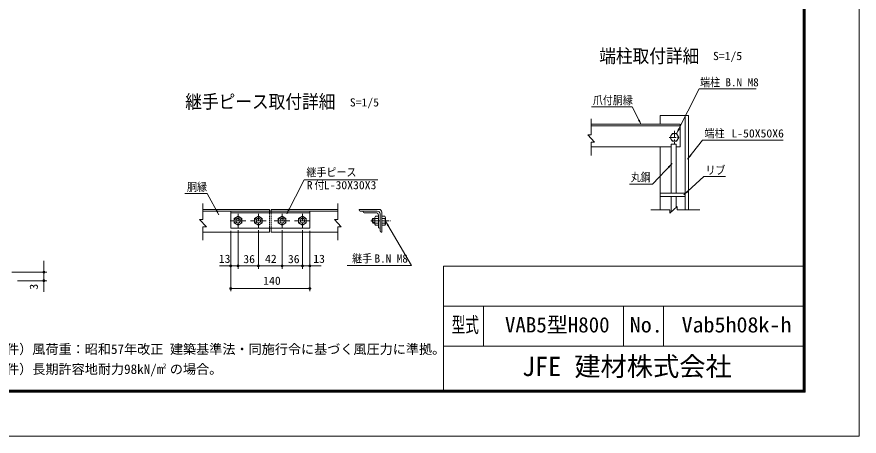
# Model space of a CAD drawing. Units: millimetres, scale not verified, with parts at other scales. Extents: x -4455 to 4455, y -3150 to 3150.
# Drawn here: x -17 to 4455, y -3150 to -927 of the extents above; entities that cross this region are included whole.
import ezdxf
from ezdxf.enums import TextEntityAlignment as Align

# ---------------------------------------------------------------- set-up
doc = ezdxf.new("R2010")
doc.units = ezdxf.units.MM
doc.header["$LTSCALE"] = 30
doc.linetypes.add('USER2', pattern=[2, 1.25, -0.25, 0.25, -0.25])
doc.linetypes.add('USER3', pattern=[0.375, 0.25, -0.125])
for name, color, linetype, lineweight in [('0-2_9断面', 1, 'Continuous', 18), ('0-3_SUNPOU', 1, 'Continuous', 18), ('0-C_7詳細', 7, 'Continuous', 18), ('0-E_D-TTL', 7, 'Continuous', 9)]:
    doc.layers.add(name, color=color, linetype=linetype, lineweight=lineweight)
doc.layers.add('0-D_D-TTL-TXT', color=7, linetype='Continuous')
doc.styles.add('ＭＳ ゴシック', font='')
doc.styles.get('ＭＳ ゴシック').set_extended_font_data('MS Gothic')

# ---------------------------------------------------------------- blocks, each defined once
blk = doc.blocks.new('M1')
at = {"layer": '0-3_SUNPOU'}
blk.add_line((-7.5, 0), (-57.86, 0), dxfattribs=at)
for points in [[(0, 0), (-7.5, 0), (-7.44, 0.94)], [(0, 0), (-7.44, -0.94), (-7.5, 0)], [(0, 0), (-7.44, 0.94), (-7.26, 1.87)], [(0, 0), (-7.26, -1.87), (-7.44, -0.94)], [(0, 0), (-7.26, 1.87), (-6.97, 2.76)], [(0, 0), (-6.97, -2.76), (-7.26, -1.87)], [(0, 0), (-6.97, 2.76), (-6.57, 3.61)], [(0, 0), (-6.57, -3.61), (-6.97, -2.76)], [(0, 0), (-6.57, 3.61), (-6.07, 4.41)], [(0, 0), (-6.07, -4.41), (-6.57, -3.61)], [(0, 0), (-6.07, 4.41), (-5.47, 5.13)], [(0, 0), (-5.47, -5.13), (-6.07, -4.41)], [(0, 0), (-5.47, 5.13), (-4.78, 5.78)], [(0, 0), (-4.78, -5.78), (-5.47, -5.13)], [(0, 0), (-4.78, 5.78), (-4.02, 6.33)], [(0, 0), (-4.02, -6.33), (-4.78, -5.78)], [(0, 0), (-4.02, 6.33), (-3.19, 6.79)], [(0, 0), (-3.19, -6.79), (-4.02, -6.33)], [(0, 0), (-3.19, 6.79), (-2.32, 7.13)], [(0, 0), (-2.32, -7.13), (-3.19, -6.79)], [(0, 0), (-2.32, 7.13), (-1.41, 7.37)], [(0, 0), (-1.41, -7.37), (-2.32, -7.13)], [(0, 0), (-1.41, 7.37), (-0.47, 7.49)], [(0, 0), (-0.47, -7.49), (-1.41, -7.37)], [(0, 0), (-0.47, 7.49), (0.47, 7.49)], [(0, 0), (0.47, -7.49), (-0.47, -7.49)], [(0, 0), (0.47, 7.49), (1.41, 7.37)], [(0, 0), (1.41, 7.37), (2.32, 7.13)], [(0, 0), (2.32, 7.13), (3.19, 6.79)], [(0, 0), (3.19, 6.79), (4.02, 6.33)], [(0, 0), (4.02, 6.33), (4.78, 5.78)], [(0, 0), (4.78, 5.78), (5.47, 5.13)], [(0, 0), (5.47, 5.13), (6.07, 4.41)], [(0, 0), (6.07, 4.41), (6.57, 3.61)], [(0, 0), (6.57, 3.61), (6.97, 2.76)], [(0, 0), (6.97, 2.76), (7.26, 1.87)], [(0, 0), (7.26, 1.87), (7.44, 0.94)], [(0, 0), (7.44, 0.94), (7.5, 0)], [(0, 0), (1.41, -7.37), (0.47, -7.49)], [(0, 0), (2.32, -7.13), (1.41, -7.37)], [(0, 0), (3.19, -6.79), (2.32, -7.13)], [(0, 0), (4.02, -6.33), (3.19, -6.79)], [(0, 0), (4.78, -5.78), (4.02, -6.33)], [(0, 0), (5.47, -5.13), (4.78, -5.78)], [(0, 0), (6.07, -4.41), (5.47, -5.13)], [(0, 0), (6.57, -3.61), (6.07, -4.41)], [(0, 0), (6.97, -2.76), (6.57, -3.61)], [(0, 0), (7.26, -1.87), (6.97, -2.76)], [(0, 0), (7.44, -0.94), (7.26, -1.87)], [(0, 0), (7.5, 0), (7.44, -0.94)]]:
    blk.add_solid(points, dxfattribs=at)

msp = doc.modelspace()

# ---------------------------------------------------------------- linework, layer by layer
at = {"layer": '0-2_9断面'}
for p, q in [((126.4, -2250.84), (126.4, -2220.84)), ((-43.36, -2280.84), (141.4, -2280.84)), ((126.4, -2325.84), (126.4, -2280.84)), ((-13.36, -2325.84), (141.4, -2325.84)), ((126.4, -2355.84), (126.4, -2385.84))]:
    msp.add_line(p, q, dxfattribs=at)
at = {"layer": '0-C_7詳細', "color": 4}
for p, q in [((3032.28, -1553.29), (3032.28, -1467.71)), ((3014.28, -1553.29), (3050.28, -1592.06)), ((3032.28, -1553.29), (3014.28, -1553.29)), ((3032.28, -1592.06), (3032.28, -1662.25)), ((3032.28, -1592.06), (3050.28, -1592.06)), ((971.03, -2001.63), (971.03, -1916.04)), ((1687.3, -2001.63), (1687.3, -1916.04)), ((3449.88, -1949.58), (3349.43, -1949.58)), ((3449.88, -1967.58), (3488.65, -1931.58)), ((3449.88, -1949.58), (3449.88, -1967.58)), ((3488.65, -1949.58), (3488.65, -1931.58)), ((3488.65, -1949.58), (3609.7, -1949.58)), ((1669.3, -2001.63), (1705.3, -2040.4)), ((1687.3, -2001.63), (1669.3, -2001.63)), ((971.03, -2040.4), (971.03, -2110.59)), ((971.03, -2040.4), (989.03, -2040.4)), ((1687.3, -2040.4), (1687.3, -2110.59)), ((1687.3, -2040.4), (1705.3, -2040.4))]:
    msp.add_line(p, q, dxfattribs=at)
at = {"layer": '0-C_7詳細', "lineweight": 9}
for p, q in [((3399.2, -1495.73), (3399.2, -1450.73)), ((3399.2, -1450.73), (3549.2, -1450.73)), ((3531.2, -1949.58), (3531.2, -1450.73)), ((3549.2, -1949.58), (3549.2, -1450.73)), ((3032.28, -1495.73), (3504.2, -1495.73)), ((3032.28, -1504.73), (3504.2, -1504.73)), ((3504.2, -1495.73), (3399.2, -1495.73)), ((3421.7, -1495.73), (3422, -1495.73)), ((3504.2, -1615.73), (3504.2, -1495.73)), ((3456.52, -1862.21), (3456.52, -1601.79)), ((3456.52, -1601.79), (3483.52, -1601.79)), ((3483.52, -1862.21), (3483.52, -1601.79)), ((3032.28, -1615.73), (3456.52, -1615.73)), ((3399.2, -1949.58), (3399.2, -1615.73)), ((3483.52, -1615.73), (3504.2, -1615.73)), ((3531.2, -1862.21), (3399.2, -1862.21)), ((3531.2, -1880.21), (3399.2, -1880.21)), ((3456.52, -1961.42), (3456.52, -1880.21)), ((3483.52, -1936.35), (3483.52, -1880.21)), ((1324.16, -1947.97), (971.03, -1947.97)), ((1687.3, -1956.97), (971.03, -1956.97)), ((1118.36, -1956.97), (1118.36, -2046.97)), ((1538.36, -1965.97), (1118.36, -1965.97)), ((1324.16, -1956.97), (1324.16, -1947.97)), ((1687.3, -1947.97), (1332.56, -1947.97)), ((1332.56, -1956.97), (1332.56, -1947.97)), ((1538.36, -1956.97), (1538.36, -2046.97)), ((1905.1, -1947.97), (1800.1, -1947.97)), ((1800.1, -1947.97), (1800.1, -1950.97)), ((1896.1, -1956.97), (1806.1, -1956.97)), ((1821.1, -1956.97), (1896.1, -1956.97)), ((1821.1, -1956.97), (1821.1, -1959.97)), ((1827.1, -1965.97), (1890.1, -1965.97)), ((1920.1, -2067.97), (1920.1, -1962.97)), ((1872.24, -2019.97), (1872.24, -1995.97)), ((1882.9, -1995.97), (1872.24, -1995.97)), ((1882.9, -2025.73), (1882.9, -1990.21)), ((1884.95, -1995.97), (1902.1, -1995.97)), ((1902.1, -1977.97), (1902.1, -2040.97)), ((1902.1, -2031.49), (1902.1, -1984.45)), ((1911.1, -2061.97), (1911.1, -1971.97)), ((1935.9, -1984.45), (1920.1, -1984.45)), ((1920.1, -1984.45), (1920.1, -2031.49)), ((1935.9, -1995.97), (1920.1, -1995.97)), ((1939.3, -1990.33), (1935.9, -1984.45)), ((1538.36, -2046.97), (1118.36, -2046.97)), ((1324.16, -2067.97), (1324.16, -2046.97)), ((1332.56, -2067.97), (1332.56, -2046.97)), ((1882.9, -2019.97), (1872.24, -2019.97)), ((1882.9, -2025.73), (1886.22, -2031.49)), ((1884.95, -2019.97), (1902.1, -2019.97)), ((1886.22, -2031.49), (1902.1, -2031.49)), ((1935.9, -2019.97), (1920.1, -2019.97)), ((1935.9, -2031.49), (1920.1, -2031.49)), ((1324.16, -2067.97), (971.03, -2067.97)), ((1687.3, -2067.97), (1332.56, -2067.97)), ((1920.1, -2067.97), (1917.1, -2067.97))]:
    msp.add_line(p, q, dxfattribs=at)
at = {"layer": '0-C_7詳細', "color": 1, "linetype": 'USER2'}
for p, q in [((3474.2, -1531.54), (3474.2, -1600.93)), ((3445.64, -1565.73), (3502.76, -1565.73)), ((1199.05, -2007.97), (1115.45, -2007.97)), ((1157.36, -1972.03), (1157.36, -2043.77)), ((1307.05, -2007.97), (1223.45, -2007.97)), ((1265.36, -1972.03), (1265.36, -2043.77)), ((1433.05, -2007.97), (1349.45, -2007.97)), ((1391.36, -1972.03), (1391.36, -2043.77)), ((1541.05, -2007.97), (1457.45, -2007.97)), ((1499.36, -1972.03), (1499.36, -2043.77)), ((1861.84, -2007.97), (1967.88, -2007.97))]:
    msp.add_line(p, q, dxfattribs=at)
at = {"layer": '0-C_7詳細', "color": 3, "linetype": 'USER3'}
for p, q in [((1324.16, -1956.97), (1324.16, -2046.97)), ((1332.56, -1956.97), (1332.56, -2046.97))]:
    msp.add_line(p, q, dxfattribs=at)
at = {"layer": '0-C_7詳細', "color": 1}
for p, q in [((1882.9, -1998.37), (1871.02, -1998.37)), ((1882.9, -2017.57), (1871.02, -2017.57)), ((1118.36, -2061.97), (1118.36, -2382.28)), ((1118.36, -2061.97), (1118.36, -2262.28)), ((1157.36, -2058.77), (1157.36, -2262.28)), ((1157.36, -2058.77), (1157.36, -2262.28)), ((1265.36, -2058.77), (1265.36, -2262.28)), ((1265.36, -2058.77), (1265.36, -2262.28)), ((1391.36, -2058.77), (1391.36, -2262.28)), ((1391.36, -2058.77), (1391.36, -2262.28)), ((1499.36, -2058.77), (1499.36, -2262.28)), ((1499.36, -2058.77), (1499.36, -2262.28)), ((1538.36, -2061.97), (1538.36, -2382.28)), ((1538.36, -2061.97), (1538.36, -2262.28)), ((1088.36, -2247.28), (1058.36, -2247.28)), ((1127.36, -2247.28), (1097.36, -2247.28)), ((1157.36, -2247.28), (1118.36, -2247.28)), ((1265.36, -2247.28), (1157.36, -2247.28)), ((1187.36, -2247.28), (1217.36, -2247.28)), ((1235.36, -2247.28), (1205.36, -2247.28)), ((1265.36, -2247.28), (1391.36, -2247.28)), ((1295.36, -2247.28), (1325.36, -2247.28)), ((1361.36, -2247.28), (1331.36, -2247.28)), ((1391.36, -2247.28), (1499.36, -2247.28)), ((1421.36, -2247.28), (1451.36, -2247.28)), ((1469.36, -2247.28), (1439.36, -2247.28)), ((1499.36, -2247.28), (1538.36, -2247.28)), ((1529.36, -2247.28), (1559.36, -2247.28)), ((1568.36, -2247.28), (1598.36, -2247.28)), ((1148.36, -2367.28), (1508.36, -2367.28))]:
    msp.add_line(p, q, dxfattribs=at)
for points in [[(3907.35, -1309.35), (3605.47, -1309.35), (3485.72, -1545.63)], [(3033.99, -1404.4), (3249.38, -1404.4), (3298.06, -1498.48)], [(4051.01, -1580.31), (3622.9, -1580.31), (3544.06, -1682.12)], [(3235.71, -1813.21), (3357.54, -1813.21), (3462.11, -1704.54)], [(3745.44, -1774.03), (3630.78, -1774.03), (3524.22, -1870.79)], [(1899.24, -1790.31), (1508.18, -1790.31), (1415.87, -1970.6)], [(874.39, -1864.07), (992.78, -1864.07), (1055.78, -1977.08)], [(1737.46, -2245.18), (2077.3, -2245.18), (1940.3, -2009.7)]]:
    msp.add_lwpolyline(points, dxfattribs=at)
at = {"layer": '0-C_7詳細', "color": 3}
msp.add_lwpolyline([(3497.72, -1565.73), (3485.96, -1545.36), (3462.44, -1545.36), (3450.68, -1565.73), (3462.44, -1586.1), (3485.96, -1586.1)], close=True, dxfattribs=at)
at = {"layer": '0-C_7詳細', "color": 4}
msp.add_lwpolyline([(971.03, -2001.63), (953.03, -2001.63), (989.03, -2040.4)], dxfattribs=at)
at = {"layer": '0-C_7詳細', "lineweight": 9}
for points in [[(1157.36, -1984.45), (1136.99, -1996.21), (1136.99, -2019.73), (1157.36, -2031.49), (1177.73, -2019.73), (1177.73, -1996.21)], [(1265.36, -1984.45), (1244.99, -1996.21), (1244.99, -2019.73), (1265.36, -2031.49), (1285.73, -2019.73), (1285.73, -1996.21)], [(1391.36, -1984.45), (1370.99, -1996.21), (1370.99, -2019.73), (1391.36, -2031.49), (1411.73, -2019.73), (1411.73, -1996.21)], [(1499.36, -1984.45), (1478.99, -1996.21), (1478.99, -2019.73), (1499.36, -2031.49), (1519.73, -2019.73), (1519.73, -1996.21)]]:
    msp.add_lwpolyline(points, close=True, dxfattribs=at)
for points in [[(1882.9, -1990.21), (1886.22, -1984.45), (1902.1, -1984.45)], [(1911.1, -1971.97), (1911.1, -2046.97), (1908.1, -2046.97)], [(1939.3, -1990.33), (1939.3, -2025.61), (1935.9, -2031.49)]]:
    msp.add_lwpolyline(points, dxfattribs=at)
at = {"layer": '0-C_7詳細', "color": 3}
msp.add_circle((3474.2, -1565.73), 20.4, dxfattribs=at)
at = {"layer": '0-C_7詳細', "lineweight": 9}
for centre, radius in [((1157.36, -2007.97), 20.4), ((1157.36, -2007.97), 12), ((1265.36, -2007.97), 20.4), ((1265.36, -2007.97), 12), ((1391.36, -2007.97), 20.4), ((1391.36, -2007.97), 12), ((1499.36, -2007.97), 20.4), ((1499.36, -2007.97), 12)]:
    msp.add_circle(centre, radius, dxfattribs=at)
for centre, radius, start, end in [((1806.1, -1950.97), 6, 180, 270), ((1827.1, -1959.97), 6, 180, 270), ((1890.1, -1977.97), 12, 0, 90), ((1896.1, -1971.97), 15, 0, 90), ((1896.1, -1971.97), 15, 0, 90), ((1905.1, -1962.97), 15, 0, 90), ((1893.02, -2007.97), 24, 150, 210), ((1891.98, -1990.21), 9.09, 180, 219.3382), ((1918.9, -2007.97), 36, 160.52878, 199.47122), ((1933.42, -1990.63), 5.88, 294.94299, 2.968), ((1916.39, -2007.97), 22.91, 328.40741, 31.59259), ((1891.98, -2025.73), 9.09, 140.6618, 180), ((1908.1, -2040.97), 6, 180, 270), ((1933.42, -2025.3), 5.88, 357.032, 65.05701), ((1917.1, -2061.97), 6, 180, 270)]:
    msp.add_arc(centre, radius, start, end, dxfattribs=at)
at = {"layer": '0-C_7詳細', "color": 1}
for points in [[(3298.98, -1500.25), (3280.56, -1476), (3289.82, -1471.22)], [(3484.82, -1547.42), (3493.73, -1518.3), (3503.02, -1523.01)], [(3542.84, -1683.7), (3557.09, -1656.79), (3565.32, -1663.17)], [(3463.5, -1703.1), (3446.45, -1728.33), (3438.94, -1721.11)], [(3522.74, -1872.14), (3541.45, -1848.11), (3548.45, -1855.83)], [(1056.75, -1978.83), (1037.59, -1955.16), (1046.7, -1950.09)], [(1414.96, -1972.38), (1423.99, -1943.3), (1433.27, -1948.05)], [(1939.3, -2007.97), (1958.88, -2031.28), (1949.88, -2036.52)]]:
    msp.add_solid(points, dxfattribs=at)
at = {"layer": '0-E_D-TTL'}
for p, q in [((2248.64, -2248.64), (2248.64, -2906.26)), ((2248.64, -2248.64), (4157.86, -2248.64)), ((2248.64, -2460.77), (4157.86, -2460.77)), ((2460.77, -2460.77), (2460.77, -2672.91)), ((3203.25, -2460.77), (3203.25, -2672.91)), ((3415.38, -2460.77), (3415.38, -2672.91)), ((2248.64, -2672.91), (4157.86, -2672.91))]:
    msp.add_line(p, q, dxfattribs=at)
at = {"layer": '0-E_D-TTL', "color": 2, "lineweight": 18}
msp.add_lwpolyline([(-4454.85, 3150.21), (4454.85, 3150.21), (4454.85, -3150.21), (-4454.85, -3150.21)], close=True, dxfattribs=at)
at = {"layer": '0-E_D-TTL'}
for points in [[(-4168.47, 2916.87), (4168.47, 2916.87), (4168.47, -2916.87), (-4168.47, -2916.87)], [(-4165.81, 2914.21), (4165.81, 2914.21), (4165.81, -2914.21), (-4165.81, -2914.21)], [(-4163.16, 2911.56), (4163.16, 2911.56), (4163.16, -2911.56), (-4163.16, -2911.56)], [(-4160.51, 2908.91), (4160.51, 2908.91), (4160.51, -2908.91), (-4160.51, -2908.91)], [(-4157.86, 2906.26), (4157.86, 2906.26), (4157.86, -2906.26), (-4157.86, -2906.26)]]:
    msp.add_lwpolyline(points, close=True, dxfattribs=at)

# ---------------------------------------------------------------- block references
at = {"layer": '0-2_9断面'}
for p, rotation in [((126.4, -2280.84), 270), ((126.4, -2325.84), 90)]:
    msp.add_blockref('M1', p, dxfattribs=dict(at, rotation=rotation))
at = {"layer": '0-C_7詳細'}
for p in [(1118.36, -2247.28), (1157.36, -2247.28), (1265.36, -2247.28), (1391.36, -2247.28), (1499.36, -2247.28), (1538.36, -2367.28)]:
    msp.add_blockref('M1', p, dxfattribs=at)
at = {"layer": '0-C_7詳細', "rotation": 180}
for p in [(1157.36, -2247.28), (1265.36, -2247.28), (1391.36, -2247.28), (1499.36, -2247.28), (1538.36, -2247.28), (1118.36, -2367.28)]:
    msp.add_blockref('M1', p, dxfattribs=at)

# ---------------------------------------------------------------- texts
at = {"layer": '0-2_9断面', "color": 3, "style": 'ＭＳ ゴシック', "width": 1.05}
msp.add_text('3', height=43.33, rotation=90, dxfattribs=at).set_placement((107.29, -2373.17), align=Align.BOTTOM_LEFT)
at = {"layer": '0-C_7詳細', "style": 'ＭＳ ゴシック', "width": 0.9}
for s, p in [('端柱取付詳細', (3074.83, -1191.8)), ('継手ピース取付詳細', (877.09, -1434.06))]:
    msp.add_text(s, height=72.14, dxfattribs=at).set_placement(p, align=Align.BOTTOM_LEFT)
at = {"layer": '0-C_7詳細', "color": 3, "style": 'ＭＳ ゴシック'}
for s, width, p in [('S=1/5', 1.05, (3678.92, -1169)), ('端柱', 0.9, (3610.07, -1308.47)), ('爪付胴縁', 0.9, (3040.84, -1403.76)), ('S=1/5', 1.05, (1750.85, -1415.02)), ('端柱', 0.9, (3633.87, -1579.36)), ('L-50X50X6', 1.05, (3776.68, -1579.36)), ('継手ピース', 0.9, (1520.31, -1785.63)), ('リブ', 0.9, (3638.79, -1774.9)), ('丸鋼', 0.9, (3242.36, -1812.28)), ('胴縁', 0.9, (886.09, -1863.96)), ('R', 1.05, (1521.88, -1853.78)), ('付', 0.9, (1562.62, -1853.78)), ('L-30X30X3', 1.05, (1612.96, -1853.78)), ('13', 1.05, (1055.1, -2244.31)), ('36', 1.05, (1185.28, -2245.78)), ('42', 1.05, (1300.54, -2244.31)), ('36', 1.05, (1421.94, -2245.78)), ('13', 1.05, (1556.61, -2244.31)), ('継手', 0.9, (1763.11, -2242.92)), ('140', 1.05, (1290.86, -2360.61))]:
    msp.add_text(s, height=43.33, dxfattribs=dict(at, width=width)).set_placement(p, align=Align.BOTTOM_LEFT)
for p in [(3744.88, -1308.47), (1882.05, -2242.92)]:
    msp.add_text('B.N M8', height=43.33, dxfattribs=at).set_placement(p, align=Align.BOTTOM_LEFT)
at = {"layer": '0-D_D-TTL-TXT', "style": 'ＭＳ ゴシック'}
for s, height, width, p in [('型式', 81.64, 0.65, (2291.35, -2624.97)), ('No.', 81.6, 1.05, (3237.19, -2624.97)), ('Vab5h08k-h', 81.6, 1.05, (3512.26, -2624.97))]:
    msp.add_text(s, height=height, dxfattribs=dict(at, width=width)).set_placement(p, align=Align.BOTTOM_LEFT)
for s, height, p in [('VAB5型H800', 81.64, (2574.34, -2624.97)), ('（設計条件）風荷重：昭和57年改正 建築基準法・同施行令に基づく風圧力に準拠。', 51.03, (-352.62, -2729.76)), ('JFE 建材株式会社', 102.1, (2664.83, -2862.24)), ('（基礎条件）長期許容地耐力98kN/m の場合。', 51.03, (-352.62, -2835.83)), ('2', 25.51, (756.29, -2797.85))]:
    msp.add_text(s, height=height, dxfattribs=at).set_placement(p, align=Align.BOTTOM_LEFT)

doc.saveas('drawing.dxf')
